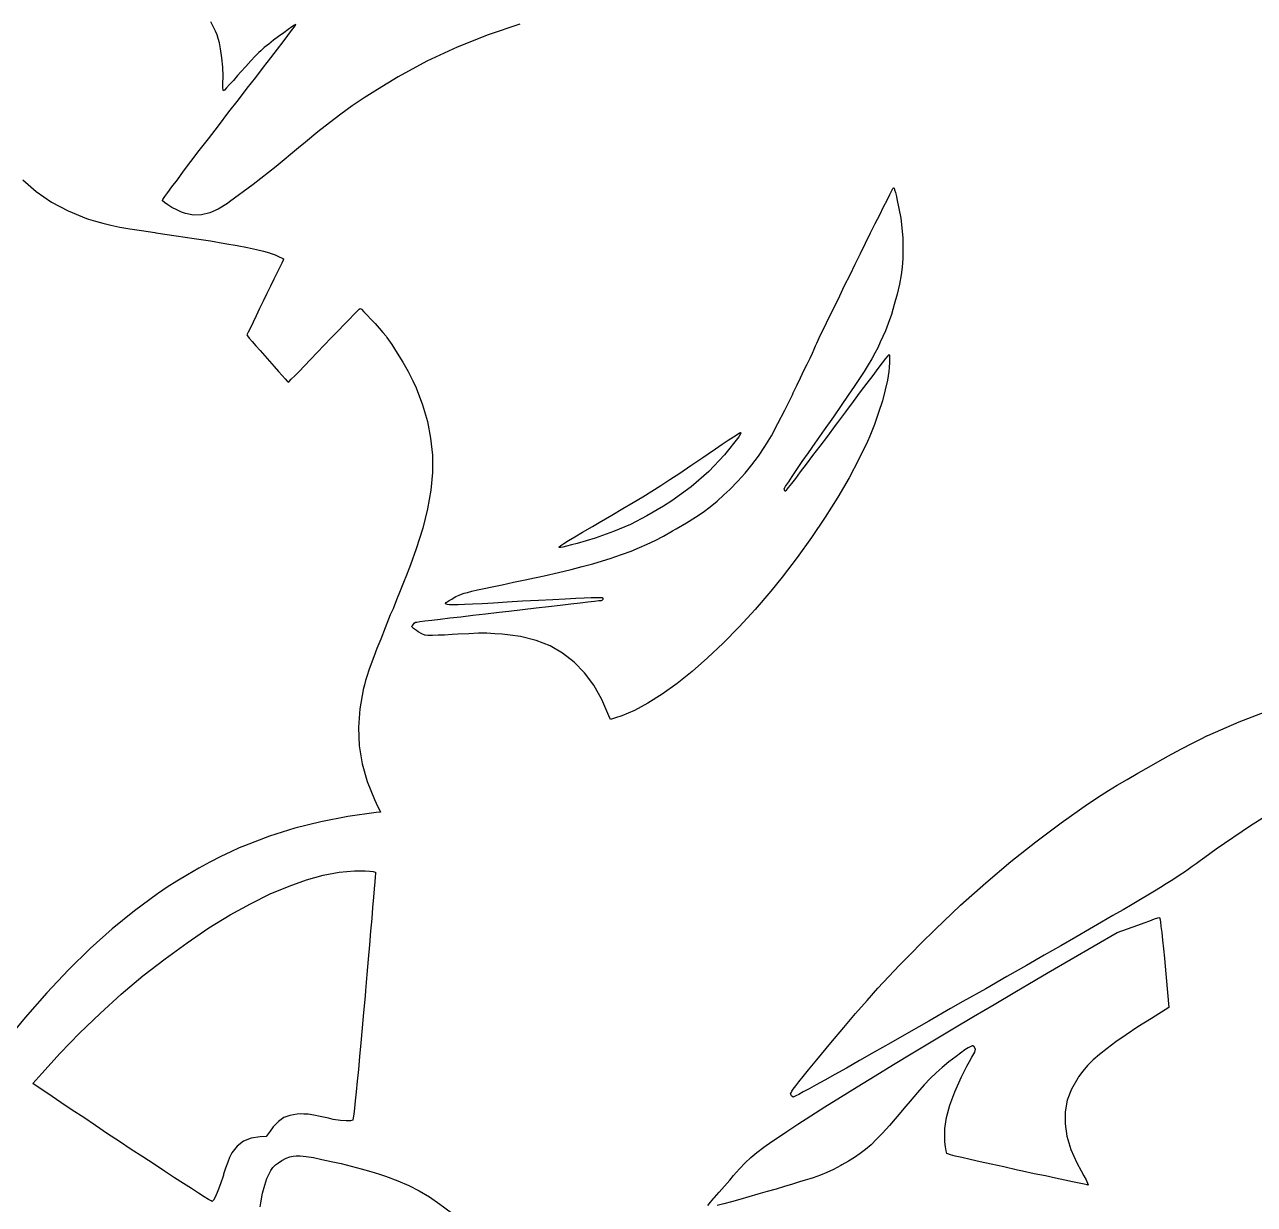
# Model space of a CAD drawing. Extents: x 9 to 342, y 7 to 196.
# Drawn here: x 320.92 to 326.42, y 176.55 to 181.83 of the extents above; entities that cross this region are included whole.
import ezdxf

# ---------------------------------------------------------------- set-up
doc = ezdxf.new("R2010")
doc.units = 0
doc.layers.add('BLACK', color=7, linetype='CONTINUOUS')

msp = doc.modelspace()

# ---------------------------------------------------------------- linework, layer by layer
at = {"layer": 'BLACK', "linetype": 'CONTINUOUS'}
for p, q in [((321.765, 181.822), (321.753, 181.845)), ((321.774, 181.804), (321.765, 181.822)), ((322.115, 181.823), (322.099, 181.811)), ((322.114, 181.806), (322.125, 181.822)), ((322.127, 181.83), (322.115, 181.823)), ((322.125, 181.822), (322.132, 181.831)), ((322.133, 181.833), (322.127, 181.83)), ((322.132, 181.831), (322.133, 181.833)), ((323.136, 181.835), (322.994, 181.787)), ((321.781, 181.788), (321.774, 181.804)), ((321.786, 181.771), (321.781, 181.788)), ((321.791, 181.752), (321.786, 181.771)), ((322.056, 181.78), (322.034, 181.763)), ((322.079, 181.797), (322.056, 181.78)), ((322.076, 181.756), (322.097, 181.784)), ((322.099, 181.811), (322.079, 181.797)), ((322.097, 181.784), (322.114, 181.806)), ((322.994, 181.787), (322.855, 181.732)), ((321.796, 181.724), (321.791, 181.752)), ((321.802, 181.685), (321.796, 181.724)), ((321.976, 181.716), (321.967, 181.708)), ((321.992, 181.73), (321.976, 181.716)), ((322.012, 181.746), (321.992, 181.73)), ((322.034, 181.763), (322.012, 181.746)), ((322.022, 181.685), (322.051, 181.723)), ((322.051, 181.723), (322.076, 181.756)), ((322.855, 181.732), (322.72, 181.669)), ((321.806, 181.643), (321.802, 181.685)), ((321.932, 181.671), (321.909, 181.646)), ((321.951, 181.692), (321.932, 181.671)), ((321.967, 181.708), (321.951, 181.692)), ((321.989, 181.643), (322.022, 181.685)), ((322.72, 181.669), (322.591, 181.6)), ((321.808, 181.603), (321.806, 181.643)), ((321.807, 181.568), (321.808, 181.603)), ((321.872, 181.605), (321.854, 181.583)), ((321.887, 181.621), (321.872, 181.605)), ((321.909, 181.646), (321.887, 181.621)), ((321.954, 181.597), (321.989, 181.643)), ((322.591, 181.6), (322.498, 181.543)), ((321.807, 181.552), (321.807, 181.568)), ((321.808, 181.54), (321.807, 181.552)), ((321.823, 181.55), (321.814, 181.54)), ((321.837, 181.565), (321.823, 181.55)), ((321.854, 181.583), (321.837, 181.565)), ((321.876, 181.496), (321.916, 181.548)), ((321.916, 181.548), (321.954, 181.597)), ((321.81, 181.536), (321.808, 181.54)), ((321.814, 181.54), (321.81, 181.536)), ((321.834, 181.442), (321.876, 181.496)), ((322.439, 181.505), (322.385, 181.469)), ((322.498, 181.543), (322.439, 181.505)), ((321.787, 181.38), (321.834, 181.442)), ((322.385, 181.469), (322.334, 181.432)), ((321.742, 181.322), (321.787, 181.38)), ((322.284, 181.394), (322.232, 181.353)), ((322.334, 181.432), (322.284, 181.394)), ((322.232, 181.353), (322.176, 181.307)), ((321.664, 181.22), (321.701, 181.269)), ((321.701, 181.269), (321.742, 181.322)), ((322.145, 181.281), (322.045, 181.198)), ((322.176, 181.307), (322.145, 181.281)), ((321.631, 181.177), (321.664, 181.22)), ((321.603, 181.139), (321.631, 181.177)), ((322.045, 181.198), (321.943, 181.118)), ((320.912, 181.139), (320.972, 181.086)), ((321.56, 181.082), (321.579, 181.107)), ((321.579, 181.107), (321.603, 181.139)), ((321.943, 181.118), (321.837, 181.04)), ((320.972, 181.086), (321.04, 181.039)), ((321.536, 181.046), (321.538, 181.051)), ((321.538, 181.051), (321.547, 181.063)), ((321.547, 181.063), (321.56, 181.082)), ((324.779, 181.048), (324.791, 181.072)), ((324.791, 181.072), (324.8, 181.09)), ((324.8, 181.09), (324.805, 181.1)), ((324.805, 181.1), (324.807, 181.103)), ((324.807, 181.103), (324.808, 181.103)), ((324.808, 181.103), (324.81, 181.101)), ((324.81, 181.101), (324.812, 181.094)), ((324.812, 181.094), (324.816, 181.082)), ((324.816, 181.082), (324.821, 181.063)), ((324.821, 181.063), (324.823, 181.053)), ((324.823, 181.053), (324.841, 180.967)), ((321.04, 181.039), (321.115, 180.999)), ((321.115, 180.999), (321.197, 180.966)), ((321.536, 181.045), (321.536, 181.046)), ((321.545, 181.037), (321.536, 181.045)), ((321.56, 181.026), (321.545, 181.037)), ((321.579, 181.015), (321.56, 181.026)), ((321.6, 181.004), (321.579, 181.015)), ((321.621, 180.994), (321.6, 181.004)), ((321.639, 180.988), (321.621, 180.994)), ((321.786, 181.007), (321.748, 180.99)), ((321.827, 181.033), (321.786, 181.007)), ((321.837, 181.04), (321.827, 181.033)), ((324.746, 180.982), (324.763, 181.017)), ((324.763, 181.017), (324.779, 181.048)), ((321.197, 180.966), (321.206, 180.963)), ((321.206, 180.963), (321.237, 180.953)), ((321.237, 180.953), (321.269, 180.944)), ((321.269, 180.944), (321.305, 180.936)), ((321.675, 180.98), (321.639, 180.988)), ((321.711, 180.981), (321.675, 180.98)), ((321.748, 180.99), (321.711, 180.981)), ((324.705, 180.901), (324.726, 180.943)), ((324.726, 180.943), (324.746, 180.982)), ((324.841, 180.967), (324.85, 180.878)), ((321.305, 180.936), (321.345, 180.927)), ((321.345, 180.927), (321.39, 180.919)), ((321.39, 180.919), (321.442, 180.911)), ((321.442, 180.911), (321.503, 180.902)), ((321.503, 180.902), (321.507, 180.901)), ((321.507, 180.901), (321.598, 180.888)), ((321.598, 180.888), (321.679, 180.876)), ((324.683, 180.855), (324.705, 180.901)), ((321.679, 180.876), (321.751, 180.865)), ((321.751, 180.865), (321.815, 180.854)), ((321.815, 180.854), (321.87, 180.845)), ((321.87, 180.845), (321.917, 180.835)), ((321.917, 180.835), (321.957, 180.827)), ((324.66, 180.808), (324.683, 180.855)), ((324.85, 180.878), (324.849, 180.786)), ((321.957, 180.827), (321.989, 180.819)), ((321.989, 180.819), (322.015, 180.811)), ((322.015, 180.811), (322.018, 180.81)), ((322.018, 180.81), (322.04, 180.802)), ((322.04, 180.802), (322.059, 180.794)), ((322.059, 180.794), (322.072, 180.788)), ((322.076, 180.779), (322.07, 180.766)), ((322.072, 180.788), (322.078, 180.784)), ((322.078, 180.783), (322.076, 180.779)), ((322.078, 180.784), (322.078, 180.783)), ((324.636, 180.761), (324.66, 180.808)), ((324.849, 180.786), (324.847, 180.748)), ((322.049, 180.723), (322.035, 180.694)), ((322.061, 180.747), (322.049, 180.723)), ((322.07, 180.766), (322.061, 180.747)), ((324.613, 180.713), (324.636, 180.761)), ((324.847, 180.748), (324.842, 180.713)), ((322.035, 180.694), (322.02, 180.663)), ((324.567, 180.619), (324.589, 180.665)), ((324.589, 180.665), (324.613, 180.713)), ((324.834, 180.672), (324.824, 180.627)), ((324.842, 180.713), (324.834, 180.672)), ((322.004, 180.629), (321.987, 180.595)), ((322.02, 180.663), (322.004, 180.629)), ((324.546, 180.576), (324.567, 180.619)), ((324.824, 180.627), (324.811, 180.581)), ((321.971, 180.562), (321.956, 180.53)), ((321.987, 180.595), (321.971, 180.562)), ((322.408, 180.55), (322.417, 180.56)), ((322.417, 180.56), (322.421, 180.563)), ((322.421, 180.563), (322.427, 180.559)), ((322.427, 180.559), (322.438, 180.548)), ((324.526, 180.535), (324.546, 180.576)), ((324.811, 180.581), (324.798, 180.536)), ((321.942, 180.501), (321.93, 180.476)), ((321.956, 180.53), (321.942, 180.501)), ((322.349, 180.491), (322.373, 180.515)), ((322.373, 180.515), (322.393, 180.535)), ((322.393, 180.535), (322.408, 180.55)), ((322.438, 180.548), (322.452, 180.533)), ((322.452, 180.533), (322.469, 180.515)), ((322.469, 180.515), (322.488, 180.495)), ((324.493, 180.467), (324.508, 180.499)), ((324.508, 180.499), (324.526, 180.535)), ((324.798, 180.536), (324.784, 180.495)), ((321.92, 180.457), (321.914, 180.444)), ((321.914, 180.444), (321.917, 180.44)), ((321.93, 180.476), (321.92, 180.457)), ((322.292, 180.431), (322.322, 180.462)), ((322.322, 180.462), (322.349, 180.491)), ((322.488, 180.495), (322.506, 180.474)), ((322.506, 180.474), (322.523, 180.455)), ((322.523, 180.455), (322.537, 180.438)), ((324.48, 180.441), (324.493, 180.467)), ((324.772, 180.463), (324.76, 180.437)), ((324.784, 180.495), (324.772, 180.463)), ((321.917, 180.44), (321.925, 180.43)), ((321.925, 180.43), (321.938, 180.415)), ((321.938, 180.415), (321.954, 180.396)), ((321.954, 180.396), (321.973, 180.374)), ((322.229, 180.365), (322.26, 180.398)), ((322.26, 180.398), (322.292, 180.431)), ((322.537, 180.438), (322.541, 180.433)), ((322.541, 180.433), (322.563, 180.401)), ((322.563, 180.401), (322.587, 180.363)), ((324.453, 180.38), (324.459, 180.395)), ((324.459, 180.395), (324.462, 180.402)), ((324.462, 180.402), (324.464, 180.407)), ((324.462, 180.402), (324.462, 180.402)), ((324.464, 180.407), (324.47, 180.42)), ((324.47, 180.42), (324.48, 180.441)), ((324.748, 180.412), (324.737, 180.387)), ((324.76, 180.437), (324.748, 180.412)), ((321.973, 180.374), (321.994, 180.351)), ((321.994, 180.351), (322.015, 180.327)), ((322.172, 180.306), (322.199, 180.334)), ((322.199, 180.334), (322.229, 180.365)), ((322.587, 180.363), (322.612, 180.322)), ((324.422, 180.314), (324.433, 180.337)), ((324.433, 180.337), (324.434, 180.34)), ((324.434, 180.34), (324.445, 180.362)), ((324.445, 180.362), (324.453, 180.38)), ((324.71, 180.337), (324.694, 180.31)), ((324.724, 180.362), (324.71, 180.337)), ((324.737, 180.387), (324.724, 180.362)), ((324.758, 180.319), (324.773, 180.338)), ((324.773, 180.338), (324.783, 180.351)), ((324.783, 180.351), (324.787, 180.357)), ((324.787, 180.357), (324.788, 180.357)), ((324.788, 180.357), (324.789, 180.352)), ((324.789, 180.352), (324.79, 180.339)), ((324.79, 180.339), (324.79, 180.32)), ((322.015, 180.327), (322.036, 180.303)), ((322.036, 180.303), (322.055, 180.281)), ((322.055, 180.281), (322.072, 180.262)), ((322.128, 180.261), (322.148, 180.281)), ((322.148, 180.281), (322.172, 180.306)), ((322.612, 180.322), (322.636, 180.28)), ((322.636, 180.28), (322.656, 180.239)), ((324.392, 180.252), (324.407, 180.285)), ((324.407, 180.285), (324.422, 180.314)), ((324.676, 180.281), (324.656, 180.249)), ((324.694, 180.31), (324.676, 180.281)), ((324.716, 180.263), (324.739, 180.294)), ((324.739, 180.294), (324.758, 180.319)), ((324.787, 180.28), (324.781, 180.242)), ((324.788, 180.298), (324.787, 180.28)), ((324.79, 180.32), (324.788, 180.298)), ((322.072, 180.262), (322.086, 180.247)), ((322.086, 180.247), (322.095, 180.237)), ((322.095, 180.237), (322.099, 180.233)), ((322.099, 180.233), (322.103, 180.236)), ((322.099, 180.233), (322.099, 180.233)), ((322.103, 180.236), (322.113, 180.246)), ((322.113, 180.246), (322.128, 180.261)), ((322.656, 180.239), (322.671, 180.207)), ((324.375, 180.218), (324.392, 180.252)), ((324.656, 180.249), (324.632, 180.214)), ((324.66, 180.189), (324.689, 180.228)), ((324.689, 180.228), (324.716, 180.263)), ((324.781, 180.242), (324.771, 180.198)), ((322.671, 180.207), (322.7, 180.132)), ((324.322, 180.107), (324.355, 180.176)), ((324.355, 180.176), (324.359, 180.185)), ((324.359, 180.185), (324.375, 180.218)), ((324.605, 180.174), (324.574, 180.128)), ((324.632, 180.214), (324.605, 180.174)), ((324.628, 180.146), (324.66, 180.189)), ((324.771, 180.198), (324.758, 180.149)), ((322.7, 180.132), (322.722, 180.057)), ((324.574, 180.128), (324.539, 180.078)), ((324.594, 180.1), (324.628, 180.146)), ((324.758, 180.149), (324.741, 180.097)), ((324.29, 180.047), (324.322, 180.107)), ((324.539, 180.078), (324.498, 180.02)), ((324.558, 180.052), (324.594, 180.1)), ((324.741, 180.097), (324.722, 180.043)), ((322.722, 180.057), (322.736, 179.982)), ((324.108, 179.999), (324.119, 180.006)), ((324.119, 180.006), (324.123, 180.008)), ((324.125, 180.006), (324.121, 179.998)), ((324.123, 180.008), (324.125, 180.006)), ((324.261, 179.993), (324.29, 180.047)), ((324.498, 180.02), (324.456, 179.96)), ((324.513, 179.991), (324.548, 180.039)), ((324.548, 180.039), (324.558, 180.052)), ((324.722, 180.043), (324.701, 179.991)), ((322.736, 179.982), (322.744, 179.906)), ((324.011, 179.934), (324.041, 179.955)), ((324.041, 179.955), (324.068, 179.973)), ((324.115, 179.988), (324.052, 179.907)), ((324.068, 179.973), (324.091, 179.988)), ((324.091, 179.988), (324.108, 179.999)), ((324.121, 179.998), (324.115, 179.988)), ((324.232, 179.945), (324.261, 179.993)), ((324.456, 179.96), (324.425, 179.916)), ((324.479, 179.946), (324.513, 179.991)), ((324.691, 179.967), (324.653, 179.888)), ((324.701, 179.991), (324.691, 179.967)), ((322.744, 179.906), (322.744, 179.829)), ((323.9, 179.859), (323.954, 179.895)), ((323.954, 179.895), (323.978, 179.912)), ((323.978, 179.912), (324.011, 179.934)), ((324.052, 179.907), (323.981, 179.833)), ((324.174, 179.862), (324.204, 179.902)), ((324.204, 179.902), (324.232, 179.945)), ((324.425, 179.916), (324.397, 179.877)), ((324.418, 179.866), (324.447, 179.904)), ((324.447, 179.904), (324.479, 179.946)), ((323.851, 179.826), (323.9, 179.859)), ((324.144, 179.825), (324.174, 179.862)), ((324.373, 179.842), (324.353, 179.811)), ((324.397, 179.877), (324.373, 179.842)), ((324.392, 179.832), (324.418, 179.866)), ((324.653, 179.888), (324.609, 179.805)), ((322.744, 179.829), (322.737, 179.749)), ((323.766, 179.77), (323.807, 179.797)), ((323.807, 179.797), (323.851, 179.826)), ((323.981, 179.833), (323.902, 179.764)), ((324.075, 179.753), (324.111, 179.789)), ((324.111, 179.789), (324.144, 179.825)), ((324.337, 179.787), (324.325, 179.769)), ((324.353, 179.811), (324.337, 179.787)), ((324.352, 179.779), (324.37, 179.802)), ((324.37, 179.802), (324.392, 179.832)), ((324.609, 179.805), (324.558, 179.718)), ((322.737, 179.749), (322.723, 179.666)), ((323.686, 179.72), (323.726, 179.745)), ((323.726, 179.745), (323.766, 179.77)), ((323.902, 179.764), (323.816, 179.701)), ((324.018, 179.7), (324.049, 179.728)), ((324.049, 179.728), (324.075, 179.753)), ((324.318, 179.757), (324.317, 179.753)), ((324.317, 179.753), (324.322, 179.747)), ((324.325, 179.769), (324.318, 179.757)), ((324.322, 179.747), (324.325, 179.746)), ((324.325, 179.746), (324.329, 179.75)), ((324.329, 179.75), (324.338, 179.761)), ((324.338, 179.761), (324.352, 179.779)), ((323.597, 179.667), (323.643, 179.694)), ((323.643, 179.694), (323.686, 179.72)), ((323.779, 179.677), (323.704, 179.634)), ((323.816, 179.701), (323.779, 179.677)), ((323.956, 179.651), (323.987, 179.675)), ((323.987, 179.675), (324.018, 179.7)), ((324.558, 179.718), (324.502, 179.628)), ((322.723, 179.666), (322.701, 179.579)), ((323.49, 179.604), (323.547, 179.637)), ((323.547, 179.637), (323.597, 179.667)), ((323.704, 179.634), (323.63, 179.596)), ((323.882, 179.603), (323.921, 179.628)), ((323.921, 179.628), (323.956, 179.651)), ((324.502, 179.628), (324.441, 179.538)), ((322.701, 179.579), (322.672, 179.487)), ((323.416, 179.561), (323.46, 179.586)), ((323.46, 179.586), (323.49, 179.604)), ((323.554, 179.564), (323.473, 179.535)), ((323.63, 179.596), (323.554, 179.564)), ((323.778, 179.544), (323.819, 179.567)), ((323.819, 179.567), (323.835, 179.576)), ((323.835, 179.576), (323.882, 179.603)), ((323.319, 179.502), (323.332, 179.511)), ((323.332, 179.511), (323.353, 179.524)), ((323.353, 179.524), (323.381, 179.54)), ((323.392, 179.511), (323.366, 179.504)), ((323.381, 179.54), (323.416, 179.561)), ((323.473, 179.535), (323.392, 179.511)), ((323.671, 179.492), (323.706, 179.508)), ((323.706, 179.508), (323.741, 179.524)), ((323.741, 179.524), (323.778, 179.544)), ((324.441, 179.538), (324.376, 179.448)), ((322.672, 179.487), (322.646, 179.415)), ((323.311, 179.493), (323.312, 179.496)), ((323.317, 179.492), (323.311, 179.493)), ((323.312, 179.496), (323.319, 179.502)), ((323.328, 179.494), (323.317, 179.492)), ((323.344, 179.498), (323.328, 179.494)), ((323.366, 179.504), (323.344, 179.498)), ((323.539, 179.444), (323.59, 179.461)), ((323.59, 179.461), (323.633, 179.477)), ((323.633, 179.477), (323.671, 179.492)), ((322.646, 179.415), (322.639, 179.396)), ((323.365, 179.394), (323.415, 179.407)), ((323.415, 179.407), (323.462, 179.42)), ((323.462, 179.42), (323.506, 179.433)), ((323.506, 179.433), (323.539, 179.444)), ((324.376, 179.448), (324.309, 179.36)), ((322.628, 179.369), (322.615, 179.336)), ((322.639, 179.396), (322.628, 179.369)), ((323.107, 179.337), (323.167, 179.35)), ((323.167, 179.35), (323.173, 179.351)), ((323.173, 179.351), (323.245, 179.366)), ((323.245, 179.366), (323.308, 179.381)), ((323.308, 179.381), (323.365, 179.394)), ((324.309, 179.36), (324.258, 179.297)), ((322.6, 179.299), (322.584, 179.259)), ((322.615, 179.336), (322.6, 179.299)), ((322.874, 179.284), (322.886, 179.288)), ((322.886, 179.288), (322.902, 179.292)), ((322.902, 179.292), (322.921, 179.297)), ((322.921, 179.297), (322.946, 179.303)), ((322.946, 179.303), (322.976, 179.309)), ((322.976, 179.309), (323.012, 179.317)), ((323.012, 179.317), (323.056, 179.326)), ((323.056, 179.326), (323.107, 179.337)), ((324.258, 179.297), (324.188, 179.215)), ((322.584, 179.259), (322.568, 179.218)), ((322.803, 179.242), (322.806, 179.246)), ((322.805, 179.239), (322.803, 179.242)), ((322.81, 179.237), (322.805, 179.239)), ((322.806, 179.246), (322.811, 179.25)), ((322.821, 179.236), (322.81, 179.237)), ((322.811, 179.25), (322.82, 179.256)), ((322.82, 179.256), (322.831, 179.262)), ((322.837, 179.236), (322.821, 179.236)), ((322.831, 179.262), (322.841, 179.269)), ((322.859, 179.236), (322.837, 179.236)), ((322.841, 179.269), (322.849, 179.273)), ((322.849, 179.273), (322.856, 179.277)), ((322.856, 179.277), (322.864, 179.28)), ((322.888, 179.237), (322.859, 179.236)), ((322.864, 179.28), (322.874, 179.284)), ((322.924, 179.239), (322.888, 179.237)), ((322.967, 179.241), (322.924, 179.239)), ((323.018, 179.244), (322.967, 179.241)), ((323.079, 179.248), (323.018, 179.244)), ((323.148, 179.252), (323.079, 179.248)), ((323.219, 179.256), (323.148, 179.252)), ((323.283, 179.259), (323.219, 179.256)), ((323.264, 179.228), (323.316, 179.234)), ((323.339, 179.262), (323.283, 179.259)), ((323.316, 179.234), (323.364, 179.24)), ((323.386, 179.265), (323.339, 179.262)), ((323.364, 179.24), (323.405, 179.245)), ((323.424, 179.266), (323.386, 179.265)), ((323.405, 179.245), (323.44, 179.249)), ((323.455, 179.267), (323.424, 179.266)), ((323.44, 179.249), (323.469, 179.252)), ((323.479, 179.268), (323.455, 179.267)), ((323.469, 179.252), (323.489, 179.255)), ((323.495, 179.268), (323.479, 179.268)), ((323.489, 179.255), (323.501, 179.256)), ((323.505, 179.267), (323.495, 179.268)), ((323.501, 179.256), (323.504, 179.257)), ((323.504, 179.257), (323.509, 179.262)), ((323.508, 179.266), (323.505, 179.267)), ((323.509, 179.262), (323.508, 179.266)), ((322.556, 179.191), (322.533, 179.133)), ((322.568, 179.218), (322.556, 179.191)), ((322.779, 179.172), (322.823, 179.178)), ((322.823, 179.178), (322.871, 179.183)), ((322.871, 179.183), (322.925, 179.19)), ((322.925, 179.19), (322.982, 179.196)), ((322.982, 179.196), (323.043, 179.203)), ((323.043, 179.203), (323.086, 179.208)), ((323.086, 179.208), (323.148, 179.215)), ((323.148, 179.215), (323.208, 179.222)), ((323.208, 179.222), (323.264, 179.228)), ((324.188, 179.215), (324.117, 179.138)), ((322.533, 179.133), (322.513, 179.083)), ((322.653, 179.14), (322.656, 179.145)), ((322.654, 179.136), (322.653, 179.14)), ((322.66, 179.13), (322.654, 179.136)), ((322.656, 179.145), (322.663, 179.154)), ((322.673, 179.121), (322.66, 179.13)), ((322.663, 179.154), (322.668, 179.158)), ((322.668, 179.158), (322.674, 179.159)), ((322.674, 179.159), (322.688, 179.161)), ((322.688, 179.161), (322.711, 179.164)), ((322.711, 179.164), (322.742, 179.168)), ((322.742, 179.168), (322.779, 179.172)), ((324.117, 179.138), (324.046, 179.065)), ((322.513, 179.083), (322.496, 179.04)), ((322.681, 179.115), (322.673, 179.121)), ((322.697, 179.106), (322.681, 179.115)), ((322.71, 179.1), (322.697, 179.106)), ((322.712, 179.1), (322.71, 179.1)), ((322.724, 179.099), (322.712, 179.1)), ((322.744, 179.099), (322.724, 179.099)), ((322.77, 179.1), (322.744, 179.099)), ((322.799, 179.101), (322.77, 179.1)), ((322.832, 179.103), (322.799, 179.101)), ((322.858, 179.105), (322.832, 179.103)), ((322.907, 179.107), (322.858, 179.105)), ((322.95, 179.109), (322.907, 179.107)), ((322.988, 179.109), (322.95, 179.109)), ((323.023, 179.107), (322.988, 179.109)), ((323.057, 179.105), (323.023, 179.107)), ((323.093, 179.101), (323.057, 179.105)), ((323.139, 179.094), (323.093, 179.101)), ((323.208, 179.077), (323.139, 179.094)), ((323.271, 179.052), (323.208, 179.077)), ((322.496, 179.04), (322.482, 179.004)), ((323.327, 179.02), (323.271, 179.052)), ((323.379, 178.98), (323.327, 179.02)), ((324.046, 179.065), (323.976, 178.999)), ((322.47, 178.972), (322.46, 178.944)), ((322.482, 179.004), (322.47, 178.972)), ((323.425, 178.932), (323.379, 178.98)), ((323.976, 178.999), (323.907, 178.938)), ((322.452, 178.92), (322.445, 178.898)), ((322.46, 178.944), (322.452, 178.92)), ((323.466, 178.876), (323.425, 178.932)), ((323.907, 178.938), (323.839, 178.884)), ((322.435, 178.855), (322.419, 178.77)), ((322.44, 178.878), (322.435, 178.857)), ((322.435, 178.857), (322.435, 178.855)), ((322.445, 178.898), (322.44, 178.878)), ((323.502, 178.812), (323.466, 178.876)), ((323.839, 178.884), (323.773, 178.836)), ((323.534, 178.739), (323.502, 178.812)), ((323.709, 178.796), (323.649, 178.763)), ((323.773, 178.836), (323.709, 178.796)), ((322.419, 178.77), (322.414, 178.687)), ((323.541, 178.723), (323.534, 178.739)), ((323.592, 178.739), (323.564, 178.73)), ((323.649, 178.763), (323.592, 178.739)), ((326.354, 178.712), (326.49, 178.764)), ((322.414, 178.687), (322.417, 178.605)), ((323.564, 178.73), (323.541, 178.723)), ((326.214, 178.651), (326.354, 178.712)), ((326.143, 178.616), (326.181, 178.635)), ((326.181, 178.635), (326.213, 178.651)), ((326.213, 178.651), (326.214, 178.651)), ((322.417, 178.605), (322.43, 178.525)), ((326.051, 178.567), (326.099, 178.593)), ((326.099, 178.593), (326.143, 178.616)), ((322.43, 178.525), (322.453, 178.445)), ((325.951, 178.511), (326.001, 178.54)), ((326.001, 178.54), (326.051, 178.567)), ((325.853, 178.455), (325.901, 178.483)), ((325.901, 178.483), (325.951, 178.511)), ((322.453, 178.445), (322.485, 178.365)), ((325.769, 178.405), (325.809, 178.429)), ((325.809, 178.429), (325.853, 178.455)), ((322.485, 178.365), (322.493, 178.349)), ((325.676, 178.344), (325.737, 178.384)), ((325.737, 178.384), (325.769, 178.405)), ((322.493, 178.306), (322.366, 178.288)), ((322.493, 178.349), (322.512, 178.308)), ((322.512, 178.308), (322.493, 178.306)), ((325.558, 178.261), (325.676, 178.344)), ((326.56, 178.344), (326.405, 178.247)), ((322.245, 178.265), (322.129, 178.236)), ((322.366, 178.288), (322.245, 178.265)), ((325.444, 178.176), (325.558, 178.261)), ((326.405, 178.247), (326.252, 178.142)), ((322.016, 178.201), (321.904, 178.158)), ((322.129, 178.236), (322.016, 178.201)), ((321.88, 178.148), (321.842, 178.131)), ((321.904, 178.158), (321.88, 178.148)), ((325.332, 178.087), (325.444, 178.176)), ((326.252, 178.142), (326.2, 178.105)), ((321.749, 178.084), (321.699, 178.057)), ((321.798, 178.109), (321.749, 178.084)), ((321.842, 178.131), (321.798, 178.109)), ((325.22, 177.992), (325.332, 178.087)), ((326.18, 178.091), (326.162, 178.077)), ((326.2, 178.105), (326.18, 178.091)), ((321.649, 178.028), (321.601, 177.999)), ((321.699, 178.057), (321.649, 178.028)), ((322.181, 178.005), (322.256, 178.026)), ((322.256, 178.026), (322.327, 178.039)), ((322.327, 178.039), (322.396, 178.045)), ((322.396, 178.045), (322.444, 178.045)), ((322.444, 178.045), (322.464, 178.044)), ((322.464, 178.044), (322.479, 178.042)), ((322.479, 178.042), (322.488, 178.04)), ((322.488, 178.04), (322.489, 178.039)), ((322.489, 178.034), (322.488, 178.019)), ((322.489, 178.039), (322.489, 178.034)), ((326.09, 178.027), (326.071, 178.014)), ((326.109, 178.04), (326.09, 178.027)), ((326.126, 178.052), (326.109, 178.04)), ((326.144, 178.065), (326.126, 178.052)), ((326.162, 178.077), (326.144, 178.065)), ((321.557, 177.972), (321.519, 177.946)), ((321.601, 177.999), (321.557, 177.972)), ((322.019, 177.942), (322.103, 177.977)), ((322.103, 177.977), (322.181, 178.005)), ((322.486, 177.996), (322.484, 177.965)), ((322.488, 178.019), (322.486, 177.996)), ((325.108, 177.892), (325.22, 177.992)), ((326.003, 177.971), (325.976, 177.955)), ((326.027, 177.987), (326.003, 177.971)), ((326.05, 178.001), (326.027, 177.987)), ((326.071, 178.014), (326.05, 178.001)), ((321.514, 177.943), (321.411, 177.867)), ((321.519, 177.946), (321.514, 177.943)), ((321.93, 177.898), (322.019, 177.942)), ((322.481, 177.927), (322.477, 177.882)), ((322.484, 177.965), (322.481, 177.927)), ((325.913, 177.917), (325.876, 177.895)), ((325.946, 177.937), (325.913, 177.917)), ((325.976, 177.955), (325.946, 177.937)), ((321.411, 177.867), (321.311, 177.786)), ((321.84, 177.849), (321.93, 177.898)), ((322.477, 177.882), (322.473, 177.832)), ((324.994, 177.783), (325.108, 177.892)), ((325.835, 177.871), (325.789, 177.845)), ((325.876, 177.895), (325.835, 177.871)), ((321.744, 177.79), (321.84, 177.849)), ((322.473, 177.832), (322.468, 177.775)), ((325.739, 177.816), (325.684, 177.784)), ((325.789, 177.845), (325.739, 177.816)), ((325.808, 177.769), (325.901, 177.803)), ((325.901, 177.803), (325.929, 177.813)), ((325.929, 177.813), (325.954, 177.822)), ((325.954, 177.822), (325.975, 177.83)), ((325.975, 177.83), (325.99, 177.835)), ((325.99, 177.835), (325.997, 177.837)), ((325.997, 177.837), (325.998, 177.837)), ((325.998, 177.837), (325.999, 177.832)), ((325.999, 177.832), (326.002, 177.818)), ((326.002, 177.818), (326.004, 177.797)), ((321.311, 177.786), (321.213, 177.698)), ((321.647, 177.724), (321.744, 177.79)), ((322.468, 177.775), (322.463, 177.715)), ((324.935, 177.725), (324.989, 177.778)), ((324.989, 177.778), (324.994, 177.783)), ((325.5, 177.59), (325.808, 177.769)), ((325.623, 177.748), (325.556, 177.71)), ((325.684, 177.784), (325.623, 177.748)), ((326.004, 177.797), (326.008, 177.769)), ((326.008, 177.769), (326.011, 177.735)), ((321.213, 177.698), (321.116, 177.603)), ((321.548, 177.652), (321.647, 177.724)), ((322.463, 177.715), (322.457, 177.65)), ((324.884, 177.673), (324.935, 177.725)), ((325.556, 177.71), (325.482, 177.668)), ((326.011, 177.735), (326.015, 177.697)), ((326.015, 177.697), (326.02, 177.655)), ((321.449, 177.575), (321.548, 177.652)), ((322.457, 177.65), (322.451, 177.581)), ((324.834, 177.623), (324.884, 177.673)), ((325.482, 177.668), (325.402, 177.622)), ((326.02, 177.655), (326.021, 177.635)), ((321.116, 177.603), (321.019, 177.5)), ((324.786, 177.572), (324.834, 177.623)), ((325.402, 177.622), (325.315, 177.572)), ((325.442, 177.556), (325.5, 177.59)), ((326.021, 177.635), (326.04, 177.434)), ((321.352, 177.493), (321.449, 177.575)), ((322.451, 177.581), (322.445, 177.51)), ((324.738, 177.52), (324.786, 177.572)), ((325.315, 177.572), (325.22, 177.518)), ((325.35, 177.502), (325.442, 177.556)), ((321.019, 177.5), (320.922, 177.389)), ((321.257, 177.407), (321.352, 177.493)), ((322.443, 177.485), (322.436, 177.412)), ((322.445, 177.51), (322.443, 177.485)), ((324.689, 177.465), (324.738, 177.52)), ((325.22, 177.518), (325.118, 177.46)), ((325.258, 177.448), (325.35, 177.502)), ((324.638, 177.407), (324.689, 177.465)), ((325.063, 177.429), (324.966, 177.373)), ((325.118, 177.46), (325.063, 177.429)), ((325.165, 177.393), (325.258, 177.448)), ((326.04, 177.434), (325.962, 177.385)), ((320.922, 177.389), (320.831, 177.278)), ((321.165, 177.319), (321.257, 177.407)), ((322.436, 177.412), (322.43, 177.343)), ((324.585, 177.344), (324.638, 177.407)), ((324.966, 177.373), (324.876, 177.322)), ((325.073, 177.339), (325.165, 177.393)), ((325.962, 177.385), (325.901, 177.347)), ((321.078, 177.23), (321.165, 177.319)), ((322.43, 177.343), (322.424, 177.276)), ((324.527, 177.275), (324.585, 177.344)), ((324.876, 177.322), (324.795, 177.276)), ((324.983, 177.284), (325.073, 177.339)), ((325.848, 177.312), (325.803, 177.28)), ((325.901, 177.347), (325.848, 177.312)), ((322.424, 177.276), (322.418, 177.214)), ((324.465, 177.2), (324.527, 177.275)), ((324.795, 177.276), (324.721, 177.234)), ((324.894, 177.231), (324.983, 177.284)), ((325.142, 177.254), (325.127, 177.244)), ((325.153, 177.26), (325.142, 177.254)), ((325.159, 177.263), (325.153, 177.26)), ((325.163, 177.263), (325.159, 177.263)), ((325.169, 177.258), (325.163, 177.263)), ((325.175, 177.247), (325.169, 177.258)), ((325.803, 177.28), (325.764, 177.251)), ((320.997, 177.139), (321.078, 177.23)), ((322.418, 177.214), (322.413, 177.156)), ((324.457, 177.191), (324.465, 177.2)), ((324.721, 177.234), (324.655, 177.196)), ((324.808, 177.178), (324.894, 177.231)), ((325.088, 177.215), (325.055, 177.19)), ((325.107, 177.229), (325.088, 177.215)), ((325.127, 177.244), (325.107, 177.229)), ((325.148, 177.192), (325.158, 177.211)), ((325.158, 177.211), (325.167, 177.226)), ((325.167, 177.226), (325.171, 177.234)), ((325.171, 177.234), (325.175, 177.247)), ((325.701, 177.199), (325.676, 177.174)), ((325.73, 177.224), (325.701, 177.199)), ((325.764, 177.251), (325.73, 177.224)), ((322.413, 177.156), (322.408, 177.104)), ((324.403, 177.125), (324.427, 177.155)), ((324.427, 177.155), (324.457, 177.191)), ((324.597, 177.163), (324.545, 177.134)), ((324.655, 177.196), (324.597, 177.163)), ((324.725, 177.128), (324.808, 177.178)), ((324.999, 177.142), (324.972, 177.116)), ((325.026, 177.166), (324.999, 177.142)), ((325.055, 177.19), (325.026, 177.166)), ((325.112, 177.124), (325.136, 177.171)), ((325.136, 177.171), (325.148, 177.192)), ((325.655, 177.149), (325.636, 177.123)), ((325.676, 177.174), (325.655, 177.149)), ((320.957, 177.094), (320.997, 177.139)), ((321.043, 177.035), (320.957, 177.094)), ((322.408, 177.104), (322.403, 177.057)), ((324.37, 177.083), (324.384, 177.101)), ((324.384, 177.101), (324.403, 177.125)), ((324.462, 177.087), (324.43, 177.07)), ((324.5, 177.109), (324.462, 177.087)), ((324.545, 177.134), (324.5, 177.109)), ((324.645, 177.079), (324.725, 177.128)), ((324.945, 177.087), (324.915, 177.054)), ((324.972, 177.116), (324.945, 177.087)), ((325.082, 177.057), (325.112, 177.124)), ((325.632, 177.117), (325.604, 177.069)), ((325.636, 177.123), (325.632, 177.117)), ((321.082, 177.009), (321.043, 177.035)), ((322.403, 177.057), (322.399, 177.016)), ((324.347, 177.047), (324.349, 177.052)), ((324.348, 177.044), (324.347, 177.047)), ((324.351, 177.039), (324.348, 177.044)), ((324.349, 177.052), (324.352, 177.059)), ((324.359, 177.033), (324.351, 177.039)), ((324.352, 177.059), (324.359, 177.069)), ((324.359, 177.069), (324.37, 177.083)), ((324.362, 177.034), (324.359, 177.033)), ((324.37, 177.038), (324.362, 177.034)), ((324.384, 177.045), (324.37, 177.038)), ((324.404, 177.056), (324.384, 177.045)), ((324.43, 177.07), (324.404, 177.056)), ((324.501, 176.989), (324.571, 177.033)), ((324.571, 177.033), (324.645, 177.079)), ((324.915, 177.054), (324.882, 177.015)), ((325.06, 176.997), (325.082, 177.057)), ((325.604, 177.069), (325.585, 177.019)), ((321.132, 176.975), (321.082, 177.009)), ((322.395, 176.983), (322.392, 176.957)), ((322.399, 177.016), (322.395, 176.983)), ((324.437, 176.949), (324.501, 176.989)), ((324.863, 176.992), (324.824, 176.946)), ((324.882, 177.015), (324.863, 176.992)), ((325.045, 176.942), (325.06, 176.997)), ((325.585, 177.019), (325.576, 176.967)), ((321.184, 176.941), (321.132, 176.975)), ((321.237, 176.905), (321.184, 176.941)), ((322.056, 176.924), (322.032, 176.899)), ((322.08, 176.941), (322.056, 176.924)), ((322.107, 176.951), (322.08, 176.941)), ((322.139, 176.957), (322.107, 176.951)), ((322.152, 176.958), (322.139, 176.957)), ((322.169, 176.957), (322.152, 176.958)), ((322.189, 176.956), (322.169, 176.957)), ((322.213, 176.952), (322.189, 176.956)), ((322.242, 176.946), (322.213, 176.952)), ((322.28, 176.938), (322.242, 176.946)), ((322.301, 176.933), (322.28, 176.938)), ((322.333, 176.928), (322.301, 176.933)), ((322.359, 176.926), (322.333, 176.928)), ((322.378, 176.926), (322.359, 176.926)), ((322.388, 176.93), (322.378, 176.926)), ((322.389, 176.931), (322.388, 176.93)), ((322.39, 176.94), (322.389, 176.931)), ((322.392, 176.957), (322.39, 176.94)), ((324.38, 176.912), (324.437, 176.949)), ((324.824, 176.946), (324.789, 176.906)), ((325.038, 176.892), (325.045, 176.942)), ((325.576, 176.967), (325.575, 176.913)), ((321.291, 176.869), (321.237, 176.905)), ((321.344, 176.834), (321.291, 176.869)), ((322.019, 176.881), (322.001, 176.857)), ((322.032, 176.899), (322.019, 176.881)), ((324.288, 176.851), (324.33, 176.879)), ((324.33, 176.879), (324.38, 176.912)), ((324.759, 176.872), (324.732, 176.844)), ((324.789, 176.906), (324.759, 176.872)), ((325.037, 176.882), (325.038, 176.892)), ((325.037, 176.857), (325.037, 176.882)), ((325.575, 176.913), (325.583, 176.858)), ((321.397, 176.799), (321.344, 176.834)), ((321.871, 176.813), (321.847, 176.783)), ((321.899, 176.835), (321.871, 176.813)), ((321.933, 176.849), (321.899, 176.835)), ((321.973, 176.855), (321.933, 176.849)), ((322.001, 176.857), (321.973, 176.855)), ((324.227, 176.808), (324.263, 176.834)), ((324.263, 176.834), (324.288, 176.851)), ((324.707, 176.819), (324.682, 176.798)), ((324.732, 176.844), (324.707, 176.819)), ((325.038, 176.833), (325.037, 176.857)), ((325.04, 176.81), (325.038, 176.833)), ((325.583, 176.858), (325.601, 176.799)), ((321.449, 176.765), (321.397, 176.799)), ((321.499, 176.732), (321.449, 176.765)), ((321.837, 176.762), (321.829, 176.741)), ((321.844, 176.777), (321.837, 176.762)), ((321.847, 176.783), (321.844, 176.777)), ((322.071, 176.749), (322.09, 176.759)), ((322.09, 176.759), (322.106, 176.766)), ((322.106, 176.766), (322.122, 176.769)), ((322.122, 176.769), (322.135, 176.77)), ((322.135, 176.77), (322.153, 176.77)), ((322.153, 176.77), (322.18, 176.767)), ((322.18, 176.767), (322.212, 176.762)), ((322.212, 176.762), (322.25, 176.754)), ((324.144, 176.738), (324.169, 176.762)), ((324.169, 176.762), (324.196, 176.785)), ((324.196, 176.785), (324.227, 176.808)), ((324.633, 176.762), (324.606, 176.746)), ((324.658, 176.78), (324.633, 176.762)), ((324.682, 176.798), (324.658, 176.78)), ((325.043, 176.792), (325.04, 176.81)), ((325.046, 176.781), (325.043, 176.792)), ((325.05, 176.779), (325.046, 176.781)), ((325.063, 176.775), (325.05, 176.779)), ((325.084, 176.769), (325.063, 176.775)), ((325.114, 176.762), (325.084, 176.769)), ((325.151, 176.753), (325.114, 176.762)), ((325.601, 176.799), (325.628, 176.738)), ((321.546, 176.701), (321.499, 176.732)), ((321.819, 176.715), (321.81, 176.688)), ((321.829, 176.741), (321.819, 176.715)), ((322.015, 176.693), (322.021, 176.704)), ((322.021, 176.704), (322.031, 176.718)), ((322.031, 176.718), (322.042, 176.729)), ((322.042, 176.729), (322.056, 176.739)), ((322.056, 176.739), (322.071, 176.749)), ((322.25, 176.754), (322.292, 176.745)), ((322.292, 176.745), (322.336, 176.735)), ((322.336, 176.735), (322.381, 176.724)), ((322.381, 176.724), (322.426, 176.712)), ((322.426, 176.712), (322.469, 176.7)), ((324.092, 176.682), (324.119, 176.712)), ((324.119, 176.712), (324.144, 176.738)), ((324.539, 176.709), (324.509, 176.695)), ((324.572, 176.727), (324.539, 176.709)), ((324.576, 176.729), (324.572, 176.727)), ((324.606, 176.746), (324.576, 176.729)), ((325.195, 176.743), (325.151, 176.753)), ((325.245, 176.732), (325.195, 176.743)), ((325.302, 176.72), (325.245, 176.732)), ((325.363, 176.706), (325.302, 176.72)), ((325.385, 176.702), (325.363, 176.706)), ((325.437, 176.69), (325.385, 176.702)), ((325.628, 176.738), (325.647, 176.703)), ((325.647, 176.703), (325.659, 176.681)), ((321.59, 176.672), (321.546, 176.701)), ((321.63, 176.646), (321.59, 176.672)), ((321.809, 176.683), (321.796, 176.644)), ((321.81, 176.688), (321.809, 176.683)), ((321.994, 176.639), (322.003, 176.668)), ((322.003, 176.668), (322.015, 176.693)), ((322.469, 176.7), (322.508, 176.688)), ((322.508, 176.688), (322.535, 176.679)), ((322.535, 176.679), (322.589, 176.658)), ((322.589, 176.658), (322.639, 176.637)), ((324.051, 176.634), (324.075, 176.661)), ((324.075, 176.661), (324.092, 176.682)), ((324.387, 176.653), (324.356, 176.643)), ((324.413, 176.661), (324.387, 176.653)), ((324.433, 176.667), (324.413, 176.661)), ((324.448, 176.672), (324.433, 176.667)), ((324.481, 176.684), (324.448, 176.672)), ((324.509, 176.695), (324.481, 176.684)), ((325.487, 176.68), (325.437, 176.69)), ((325.533, 176.67), (325.487, 176.68)), ((325.574, 176.661), (325.533, 176.67)), ((325.609, 176.654), (325.574, 176.661)), ((325.638, 176.648), (325.609, 176.654)), ((325.66, 176.643), (325.638, 176.648)), ((325.659, 176.681), (325.669, 176.662)), ((325.669, 176.662), (325.676, 176.648)), ((325.676, 176.648), (325.679, 176.64)), ((321.666, 176.623), (321.63, 176.646)), ((321.697, 176.603), (321.666, 176.623)), ((321.723, 176.587), (321.697, 176.603)), ((321.784, 176.613), (321.774, 176.588)), ((321.796, 176.644), (321.784, 176.613)), ((321.976, 176.559), (321.984, 176.603)), ((321.984, 176.603), (321.994, 176.639)), ((322.639, 176.637), (322.685, 176.613)), ((322.685, 176.613), (322.731, 176.586)), ((324.007, 176.583), (324.027, 176.607)), ((324.027, 176.607), (324.051, 176.634)), ((324.201, 176.598), (324.16, 176.586)), ((324.242, 176.61), (324.201, 176.598)), ((324.282, 176.621), (324.242, 176.61)), ((324.32, 176.633), (324.282, 176.621)), ((324.356, 176.643), (324.32, 176.633)), ((325.674, 176.64), (325.66, 176.643)), ((325.679, 176.639), (325.674, 176.64)), ((325.679, 176.64), (325.679, 176.639)), ((321.742, 176.575), (321.723, 176.587)), ((321.754, 176.568), (321.742, 176.575)), ((321.759, 176.566), (321.754, 176.568)), ((321.765, 176.572), (321.759, 176.566)), ((321.774, 176.588), (321.765, 176.572)), ((321.973, 176.542), (321.976, 176.559)), ((322.731, 176.586), (322.778, 176.553)), ((322.778, 176.553), (322.828, 176.516)), ((323.977, 176.548), (323.989, 176.563)), ((323.989, 176.563), (324.004, 176.58)), ((324.004, 176.58), (324.007, 176.583)), ((324.049, 176.555), (324.019, 176.547)), ((324.083, 176.564), (324.049, 176.555)), ((324.12, 176.575), (324.083, 176.564)), ((324.16, 176.586), (324.12, 176.575))]:
    msp.add_line(p, q, dxfattribs=at)

doc.saveas('drawing.dxf')
